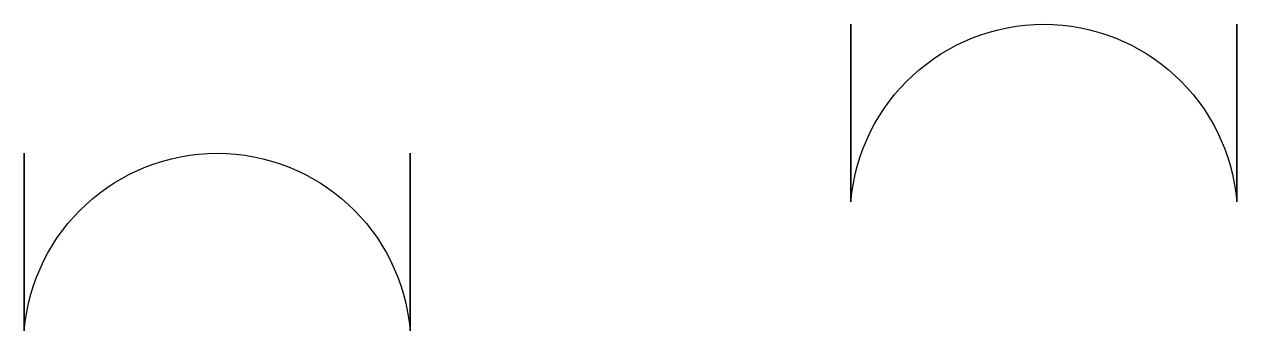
# Model space of a CAD drawing. Header units: inches. Extents: x 11.2 to 33.5, y 7.4 to 13.1.
import ezdxf

# ---------------------------------------------------------------- set-up
doc = ezdxf.new("R2010")
doc.units = ezdxf.units.IN
doc.header["$MEASUREMENT"] = 0

msp = doc.modelspace()

# ---------------------------------------------------------------- linework, layer by layer
for points in [[(26.394, 9.811, -0.918935), (33.482, 9.811, -0.874876)], [(11.208, 7.444, -0.918935), (18.296, 7.444, -0.874876)]]:
    msp.add_lwpolyline(points, format="xyb")
at = {"extrusion": (-1, 0, 6.12303e-17)}
for points, elevation in [([(-9.811, -7.088, -0.918935), (-9.811, 0, -0.874876)], -26.394), ([(-9.811, -7.088, -0.918935), (-9.811, 0, -0.874876)], -33.482), ([(-7.444, -7.088, -0.918935), (-7.444, 0, -0.874876)], -11.208), ([(-7.444, -7.088, -0.918935), (-7.444, 0, -0.874876)], -18.296)]:
    msp.add_lwpolyline(points, format="xyb", dxfattribs=dict(at, elevation=elevation))
at = {"elevation": -7.088}
for points in [[(26.394, 9.811, -0.918935), (33.482, 9.811, -0.874876)], [(11.208, 7.444, -0.918935), (18.296, 7.444, -0.874876)]]:
    msp.add_lwpolyline(points, format="xyb", dxfattribs=at)

doc.saveas('drawing.dxf')
